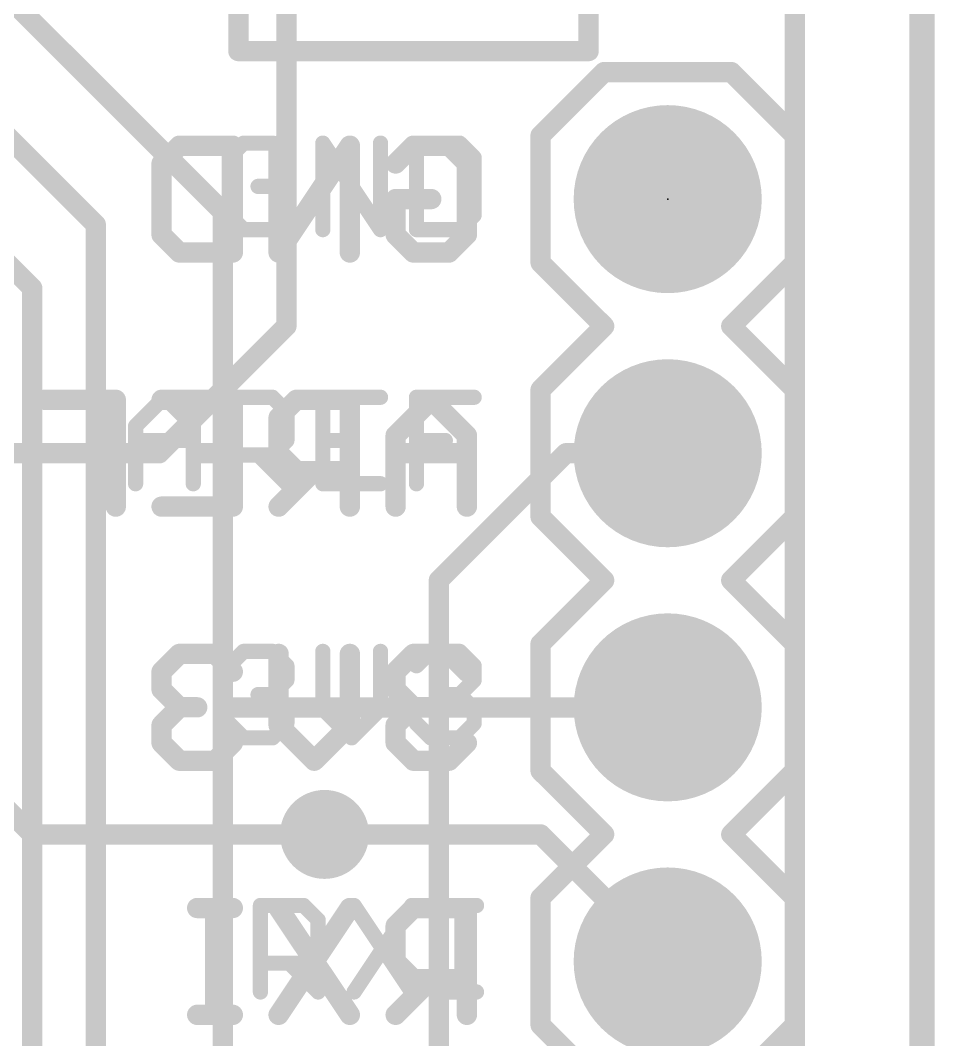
# Model space of a CAD drawing. Extents: x -20 to 87, y -16 to 68.
# Drawn here: x 17.66 to 26.8, y 25.89 to 36.08 of the extents above; entities that cross this region are included whole.
import ezdxf

# ---------------------------------------------------------------- set-up
doc = ezdxf.new("R2010")
doc.units = 0
for name, color, linetype in [('1', 12, 'CONTINUOUS'), ('16', 132, 'CONTINUOUS'), ('17', 110, 'CONTINUOUS'), ('18', 110, 'CONTINUOUS'), ('20', 53, 'CONTINUOUS'), ('21', 41, 'CONTINUOUS'), ('22', 40, 'CONTINUOUS'), ('23', 53, 'CONTINUOUS'), ('51', 53, 'CONTINUOUS')]:
    doc.layers.add(name, color=color, linetype=linetype)

# ---------------------------------------------------------------- blocks, each defined once
blk = doc.blocks.new('RECT')
blk.add_solid([(-0.5, -0.5), (0.5, -0.5), (-0.5, 0.5), (0.5, 0.5)])
blk = doc.blocks.new('ROUNDP')
at = {"const_width": 0.5}
blk.add_lwpolyline([(0, -0.25, 1), (0, 0.25, 1), (0, -0.25)], format="xyb", dxfattribs=at)
blk = doc.blocks.new('ROUNDV')
at = {"const_width": 0.5}
blk.add_lwpolyline([(0, -0.25, 1), (0, 0.25, 1), (0, -0.25)], format="xyb", dxfattribs=at)

msp = doc.modelspace()

# ---------------------------------------------------------------- linework, layer by layer
at = {"layer": '1'}
for points, const_width in [([(26.67, 64.77), (26.67, 0)], 0.254), ([(18.415, 34.036), (12.192, 40.259)], 0.2032), ([(14.224, 39.624), (19.685, 34.163)], 0.2032), ([(16.891, 34.29), (17.78, 33.401)], 0.2032), ([(19.685, 29.21), (19.685, 34.163)], 0.2032), ([(18.415, 34.036), (18.415, 25.019)], 0.2032), ([(17.78, 25.4), (17.78, 33.401)], 0.2032), ([(19.685, 20.955), (19.685, 29.21)], 0.2032), ([(24.13, 29.21), (19.685, 29.21)], 0.2032), ([(20.701, 27.94), (22.86, 27.94)], 0.2032), ([(22.86, 27.94), (24.13, 26.67)], 0.2032)]:
    msp.add_lwpolyline(points, dxfattribs=dict(at, const_width=const_width))
at = {"layer": '1', "const_width": 0.1016}
for points in [[(19.7358, 34.163, 1), (19.6342, 34.163)], [(19.6491, 34.1271, 1), (19.7209, 34.1989)], [(18.4658, 34.036, 1), (18.3642, 34.036)], [(18.3791, 34.0001, 1), (18.4509, 34.0719)], [(17.8308, 33.401, 1), (17.7292, 33.401)], [(17.7441, 33.3651, 1), (17.8159, 33.4369)], [(19.7358, 29.21, 1), (19.6342, 29.21)], [(19.685, 29.2608, 1), (19.685, 29.1592)], [(19.6342, 29.21, 1), (19.7358, 29.21)], [(24.13, 29.1592, 1), (24.13, 29.2608)], [(20.701, 27.9908, 1), (20.701, 27.8892)], [(22.8959, 27.9759, 1), (22.8241, 27.9041)], [(22.86, 27.8892, 1), (22.86, 27.9908)], [(24.0941, 26.6341, 1), (24.1659, 26.7059)]]:
    msp.add_lwpolyline(points, format="xyb", dxfattribs=at)
at = {"layer": '16'}
for points, const_width in [([(26.67, 64.77), (26.67, 0)], 0.254), ([(20.32, 33.02), (20.32, 57.15)], 0.2032), ([(12.7, 33.02), (17.78, 27.94)], 0.2032), ([(19.05, 31.75), (20.32, 33.02)], 0.2032), ([(15.24, 31.75), (19.05, 31.75)], 0.2032), ([(23.114, 31.75), (21.844, 30.48)], 0.2032), ([(24.13, 31.75), (23.114, 31.75)], 0.2032), ([(21.844, 30.48), (21.844, 25.4)], 0.2032), ([(17.78, 27.94), (20.701, 27.94)], 0.2032)]:
    msp.add_lwpolyline(points, dxfattribs=dict(at, const_width=const_width))
at = {"layer": '16', "const_width": 0.1016}
for points in [[(20.3559, 32.9841, 1), (20.2841, 33.0559)], [(20.2692, 33.02, 1), (20.3708, 33.02)], [(19.0141, 31.7859, 1), (19.0859, 31.7141)], [(19.05, 31.6992, 1), (19.05, 31.8008)], [(23.114, 31.8008, 1), (23.114, 31.6992)], [(23.1499, 31.7141, 1), (23.0781, 31.7859)], [(24.13, 31.6992, 1), (24.13, 31.8008)], [(21.8948, 30.48, 1), (21.7932, 30.48)], [(21.8081, 30.5159, 1), (21.8799, 30.4441)], [(17.78, 27.9908, 1), (17.78, 27.8892)], [(17.7441, 27.9041, 1), (17.8159, 27.9759)], [(20.701, 27.8892, 1), (20.701, 27.9908)]]:
    msp.add_lwpolyline(points, format="xyb", dxfattribs=at)
at = {"layer": '20', "const_width": 0.2032}
msp.add_lwpolyline([(25.4, 43.18), (25.4, 0)], dxfattribs=at)
at = {"layer": '21'}
for points, const_width in [([(19.84, 42.97), (19.84, 35.77)], 0.2032), ([(23.34, 35.77), (23.34, 42.97)], 0.2032), ([(19.84, 35.77), (23.34, 35.77)], 0.2032), ([(23.495, 35.56), (22.86, 34.925)], 0.2032), ([(24.765, 35.56), (23.495, 35.56)], 0.2032), ([(25.4, 34.925), (24.765, 35.56)], 0.2032), ([(22.86, 33.655), (22.86, 34.925)], 0.2032), ([(25.4, 34.925), (25.4, 33.655)], 0.2032), ([(19.8927, 34.8495), (19.7486, 34.7055)], 0.1524), ([(20.1808, 34.8495), (19.8927, 34.8495)], 0.1524), ([(20.3249, 34.7055), (20.1808, 34.8495)], 0.1524), ([(20.6842, 33.9852), (20.6842, 34.8495)], 0.1524), ([(20.6842, 34.8495), (21.2604, 33.9852)], 0.1524), ([(21.2604, 33.9852), (21.2604, 34.8495)], 0.1524), ([(21.6197, 34.8495), (21.6197, 33.9852)], 0.1524), ([(22.0519, 34.8495), (21.6197, 34.8495)], 0.1524), ([(22.1959, 34.7055), (22.0519, 34.8495)], 0.1524), ([(19.7486, 34.7055), (19.7486, 34.1293)], 0.1524), ([(22.1959, 34.1293), (22.1959, 34.7055)], 0.1524), ([(20.3249, 34.4174), (20.0368, 34.4174)], 0.1524), ([(20.3249, 34.1293), (20.3249, 34.4174)], 0.1524), ([(19.7486, 34.1293), (19.8927, 33.9852)], 0.1524), ([(20.1808, 33.9852), (20.3249, 34.1293)], 0.1524), ([(22.0519, 33.9852), (22.1959, 34.1293)], 0.1524), ([(19.8927, 33.9852), (20.1808, 33.9852)], 0.1524), ([(21.6197, 33.9852), (22.0519, 33.9852)], 0.1524), ([(23.495, 33.02), (22.86, 33.655)], 0.2032), ([(25.4, 33.655), (24.765, 33.02)], 0.2032), ([(22.86, 32.385), (23.495, 33.02)], 0.2032), ([(24.765, 33.02), (25.4, 32.385)], 0.2032), ([(22.86, 31.115), (22.86, 32.385)], 0.2032), ([(25.4, 32.385), (25.4, 31.115)], 0.2032), ([(18.8131, 32.0214), (19.1012, 32.3095)], 0.1524), ([(19.1012, 32.3095), (19.3893, 32.0214)], 0.1524), ([(19.7486, 31.4452), (19.7486, 32.3095)], 0.1524), ([(19.7486, 32.3095), (20.1808, 32.3095)], 0.1524), ([(20.1808, 32.3095), (20.3249, 32.1655)], 0.1524), ([(21.2604, 32.3095), (20.6842, 32.3095)], 0.1524), ([(20.6842, 32.3095), (20.6842, 31.4452)], 0.1524), ([(21.6197, 31.4452), (21.6197, 32.3095)], 0.1524), ([(21.6197, 32.3095), (22.1959, 32.3095)], 0.1524), ([(20.3249, 32.1655), (20.3249, 31.8774)], 0.1524), ([(18.8131, 31.4452), (18.8131, 32.0214)], 0.1524), ([(19.3893, 32.0214), (19.3893, 31.4452)], 0.1524), ([(18.8131, 31.8774), (19.3893, 31.8774)], 0.1524), ([(20.3249, 31.8774), (20.1808, 31.7333)], 0.1524), ([(20.6842, 31.8774), (20.9723, 31.8774)], 0.1524), ([(21.6197, 31.8774), (21.9078, 31.8774)], 0.1524), ([(20.1808, 31.7333), (19.7486, 31.7333)], 0.1524), ([(20.0368, 31.7333), (20.3249, 31.4452)], 0.1524), ([(20.6842, 31.4452), (21.2604, 31.4452)], 0.1524), ([(23.495, 30.48), (22.86, 31.115)], 0.2032), ([(25.4, 31.115), (24.765, 30.48)], 0.2032), ([(22.86, 29.845), (23.495, 30.48)], 0.2032), ([(24.765, 30.48), (25.4, 29.845)], 0.2032), ([(22.86, 28.575), (22.86, 29.845)], 0.2032), ([(25.4, 29.845), (25.4, 28.575)], 0.2032), ([(19.7486, 29.6255), (19.8927, 29.7695)], 0.1524), ([(19.8927, 29.7695), (20.1808, 29.7695)], 0.1524), ([(20.1808, 29.7695), (20.3249, 29.6255)], 0.1524), ([(20.6842, 29.7695), (20.6842, 29.1933)], 0.1524), ([(21.2604, 29.1933), (21.2604, 29.7695)], 0.1524), ([(21.6197, 29.6255), (21.7637, 29.7695)], 0.1524), ([(21.7637, 29.7695), (22.0519, 29.7695)], 0.1524), ([(22.0519, 29.7695), (22.1959, 29.6255)], 0.1524), ([(20.3249, 29.6255), (20.3249, 29.4814)], 0.1524), ([(22.1959, 29.6255), (22.1959, 29.4814)], 0.1524), ([(20.3249, 29.4814), (20.1808, 29.3374)], 0.1524), ([(22.1959, 29.4814), (22.0519, 29.3374)], 0.1524), ([(20.1808, 29.3374), (20.0368, 29.3374)], 0.1524), ([(20.1808, 29.3374), (20.3249, 29.1933)], 0.1524), ([(22.0519, 29.3374), (21.9078, 29.3374)], 0.1524), ([(22.0519, 29.3374), (22.1959, 29.1933)], 0.1524), ([(20.3249, 29.1933), (20.3249, 29.0493)], 0.1524), ([(20.6842, 29.1933), (20.9723, 28.9052)], 0.1524), ([(20.9723, 28.9052), (21.2604, 29.1933)], 0.1524), ([(22.1959, 29.1933), (22.1959, 29.0493)], 0.1524), ([(19.8927, 28.9052), (19.7486, 29.0493)], 0.1524), ([(20.3249, 29.0493), (20.1808, 28.9052)], 0.1524), ([(21.7637, 28.9052), (21.6197, 29.0493)], 0.1524), ([(22.1959, 29.0493), (22.0519, 28.9052)], 0.1524), ([(20.1808, 28.9052), (19.8927, 28.9052)], 0.1524), ([(22.0519, 28.9052), (21.7637, 28.9052)], 0.1524), ([(23.495, 27.94), (22.86, 28.575)], 0.2032), ([(25.4, 28.575), (24.765, 27.94)], 0.2032), ([(23.495, 27.94), (22.86, 27.305)], 0.2032), ([(25.4, 27.305), (24.765, 27.94)], 0.2032), ([(22.86, 26.035), (22.86, 27.305)], 0.2032), ([(25.4, 27.305), (25.4, 26.035)], 0.2032), ([(20.0605, 26.3652), (20.0605, 27.2295)], 0.1524), ([(20.0605, 27.2295), (20.4927, 27.2295)], 0.1524), ([(20.4927, 27.2295), (20.6367, 27.0855)], 0.1524), ([(20.996, 27.2295), (21.5722, 26.3652)], 0.1524), ([(21.5722, 27.2295), (20.996, 26.3652)], 0.1524), ([(21.9315, 27.2295), (22.2196, 27.2295)], 0.1524), ([(22.0756, 26.3652), (22.0756, 27.2295)], 0.1524), ([(20.6367, 27.0855), (20.6367, 26.7974)], 0.1524), ([(20.6367, 26.7974), (20.4927, 26.6533)], 0.1524), ([(20.4927, 26.6533), (20.0605, 26.6533)], 0.1524), ([(20.3486, 26.6533), (20.6367, 26.3652)], 0.1524), ([(21.9315, 26.3652), (22.2196, 26.3652)], 0.1524), ([(23.495, 25.4), (22.86, 26.035)], 0.2032), ([(25.4, 26.035), (24.765, 25.4)], 0.2032)]:
    msp.add_lwpolyline(points, dxfattribs=dict(at, const_width=const_width))
for points, const_width in [([(19.84, 35.8208, 1), (19.84, 35.7192)], 0.1016), ([(23.34, 35.7192, 1), (23.34, 35.8208)], 0.1016), ([(19.7892, 35.77, 1), (19.8908, 35.77)], 0.1016), ([(23.2892, 35.77, 1), (23.3908, 35.77)], 0.1016), ([(23.495, 35.6108, 1), (23.495, 35.5092)], 0.1016), ([(23.5309, 35.5241, 1), (23.4591, 35.5959)], 0.1016), ([(24.8009, 35.5959, 1), (24.7291, 35.5241)], 0.1016), ([(24.765, 35.5092, 1), (24.765, 35.6108)], 0.1016), ([(22.9108, 34.925, 1), (22.8092, 34.925)], 0.1016), ([(22.8241, 34.9609, 1), (22.8959, 34.8891)], 0.1016), ([(25.4508, 34.925, 1), (25.3492, 34.925)], 0.1016), ([(25.3641, 34.8891, 1), (25.4359, 34.9609)], 0.1016), ([(19.8927, 34.8876, 1), (19.8927, 34.8114)], 0.0762), ([(19.9196, 34.8226, 1), (19.8658, 34.8765)], 0.0762), ([(20.2078, 34.8765, 1), (20.1539, 34.8226)], 0.0762), ([(20.1808, 34.8114, 1), (20.1808, 34.8876)], 0.0762), ([(20.7159, 34.8707, 1), (20.6525, 34.8284)], 0.0762), ([(20.7223, 34.8495, 1), (20.6461, 34.8495)], 0.0762), ([(21.2985, 34.8495, 1), (21.2223, 34.8495)], 0.0762), ([(21.6578, 34.8495, 1), (21.5816, 34.8495)], 0.0762), ([(21.6197, 34.8876, 1), (21.6197, 34.8114)], 0.0762), ([(22.0788, 34.8765, 1), (22.0249, 34.8226)], 0.0762), ([(22.0519, 34.8114, 1), (22.0519, 34.8876)], 0.0762), ([(19.7867, 34.7055, 1), (19.7105, 34.7055)], 0.0762), ([(19.7217, 34.7324, 1), (19.7756, 34.6785)], 0.0762), ([(20.2979, 34.6785, 1), (20.3518, 34.7324)], 0.0762), ([(22.234, 34.7055, 1), (22.1578, 34.7055)], 0.0762), ([(22.169, 34.6785, 1), (22.2228, 34.7324)], 0.0762), ([(20.0368, 34.4555, 1), (20.0368, 34.3793)], 0.0762), ([(20.363, 34.4174, 1), (20.2868, 34.4174)], 0.0762), ([(20.3249, 34.3793, 1), (20.3249, 34.4555)], 0.0762), ([(19.7756, 34.1562, 1), (19.7217, 34.1023)], 0.0762), ([(19.7105, 34.1293, 1), (19.7867, 34.1293)], 0.0762), ([(20.2868, 34.1293, 1), (20.363, 34.1293)], 0.0762), ([(20.3518, 34.1023, 1), (20.2979, 34.1562)], 0.0762), ([(22.1578, 34.1293, 1), (22.234, 34.1293)], 0.0762), ([(22.2228, 34.1023, 1), (22.169, 34.1562)], 0.0762), ([(19.8927, 34.0233, 1), (19.8927, 33.9471)], 0.0762), ([(19.8658, 33.9583, 1), (19.9196, 34.0121)], 0.0762), ([(20.1539, 34.0121, 1), (20.2078, 33.9583)], 0.0762), ([(20.1808, 33.9471, 1), (20.1808, 34.0233)], 0.0762), ([(21.2287, 33.9641, 1), (21.2921, 34.0063)], 0.0762), ([(21.6197, 34.0233, 1), (21.6197, 33.9471)], 0.0762), ([(22.0249, 34.0121, 1), (22.0788, 33.9583)], 0.0762), ([(22.0519, 33.9471, 1), (22.0519, 34.0233)], 0.0762), ([(20.6461, 33.9852, 1), (20.7223, 33.9852)], 0.0762), ([(21.2223, 33.9852, 1), (21.2985, 33.9852)], 0.0762), ([(21.5816, 33.9852, 1), (21.6578, 33.9852)], 0.0762), ([(22.8959, 33.6909, 1), (22.8241, 33.6191)], 0.1016), ([(25.4359, 33.6191, 1), (25.3641, 33.6909)], 0.1016), ([(22.8092, 33.655, 1), (22.9108, 33.655)], 0.1016), ([(25.3492, 33.655, 1), (25.4508, 33.655)], 0.1016), ([(23.5309, 32.9841, 1), (23.4591, 33.0559)], 0.1016), ([(24.8009, 33.0559, 1), (24.7291, 32.9841)], 0.1016), ([(23.4591, 32.9841, 1), (23.5309, 33.0559)], 0.1016), ([(24.7291, 33.0559, 1), (24.8009, 32.9841)], 0.1016), ([(22.9108, 32.385, 1), (22.8092, 32.385)], 0.1016), ([(22.8241, 32.4209, 1), (22.8959, 32.3491)], 0.1016), ([(25.4508, 32.385, 1), (25.3492, 32.385)], 0.1016), ([(25.3641, 32.3491, 1), (25.4359, 32.4209)], 0.1016), ([(19.1282, 32.3365, 1), (19.0743, 32.2826)], 0.0762), ([(19.1282, 32.2826, 1), (19.0743, 32.3365)], 0.0762), ([(19.7867, 32.3095, 1), (19.7105, 32.3095)], 0.0762), ([(19.7486, 32.3476, 1), (19.7486, 32.2714)], 0.0762), ([(20.2078, 32.3365, 1), (20.1539, 32.2826)], 0.0762), ([(20.1808, 32.2714, 1), (20.1808, 32.3476)], 0.0762), ([(20.6842, 32.3476, 1), (20.6842, 32.2714)], 0.0762), ([(20.7223, 32.3095, 1), (20.6461, 32.3095)], 0.0762), ([(21.2604, 32.2714, 1), (21.2604, 32.3476)], 0.0762), ([(21.6578, 32.3095, 1), (21.5816, 32.3095)], 0.0762), ([(21.6197, 32.3476, 1), (21.6197, 32.2714)], 0.0762), ([(22.1959, 32.2714, 1), (22.1959, 32.3476)], 0.0762), ([(20.363, 32.1655, 1), (20.2868, 32.1655)], 0.0762), ([(20.2979, 32.1385, 1), (20.3518, 32.1924)], 0.0762), ([(18.8512, 32.0214, 1), (18.775, 32.0214)], 0.0762), ([(19.4274, 32.0214, 1), (19.3512, 32.0214)], 0.0762), ([(18.7862, 32.0484, 1), (18.8401, 31.9945)], 0.0762), ([(19.3624, 31.9945, 1), (19.4163, 32.0484)], 0.0762), ([(18.8131, 31.9155, 1), (18.8131, 31.8393)], 0.0762), ([(19.3893, 31.8393, 1), (19.3893, 31.9155)], 0.0762), ([(20.2868, 31.8774, 1), (20.363, 31.8774)], 0.0762), ([(20.3518, 31.8504, 1), (20.2979, 31.9043)], 0.0762), ([(20.6842, 31.9155, 1), (20.6842, 31.8393)], 0.0762), ([(20.9723, 31.8393, 1), (20.9723, 31.9155)], 0.0762), ([(21.6197, 31.9155, 1), (21.6197, 31.8393)], 0.0762), ([(21.9078, 31.8393, 1), (21.9078, 31.9155)], 0.0762), ([(19.7486, 31.7714, 1), (19.7486, 31.6952)], 0.0762), ([(20.0637, 31.7603, 1), (20.0098, 31.7064)], 0.0762), ([(20.1539, 31.7603, 1), (20.2078, 31.7064)], 0.0762), ([(20.1808, 31.6952, 1), (20.1808, 31.7714)], 0.0762), ([(18.775, 31.4452, 1), (18.8512, 31.4452)], 0.0762), ([(19.3512, 31.4452, 1), (19.4274, 31.4452)], 0.0762), ([(19.7105, 31.4452, 1), (19.7867, 31.4452)], 0.0762), ([(20.2979, 31.4183, 1), (20.3518, 31.4721)], 0.0762), ([(20.6842, 31.4833, 1), (20.6842, 31.4071)], 0.0762), ([(20.6461, 31.4452, 1), (20.7223, 31.4452)], 0.0762), ([(21.2604, 31.4071, 1), (21.2604, 31.4833)], 0.0762), ([(21.5816, 31.4452, 1), (21.6578, 31.4452)], 0.0762), ([(22.8959, 31.1509, 1), (22.8241, 31.0791)], 0.1016), ([(25.4359, 31.0791, 1), (25.3641, 31.1509)], 0.1016), ([(22.8092, 31.115, 1), (22.9108, 31.115)], 0.1016), ([(25.3492, 31.115, 1), (25.4508, 31.115)], 0.1016), ([(23.5309, 30.4441, 1), (23.4591, 30.5159)], 0.1016), ([(23.4591, 30.4441, 1), (23.5309, 30.5159)], 0.1016), ([(24.8009, 30.5159, 1), (24.7291, 30.4441)], 0.1016), ([(24.7291, 30.5159, 1), (24.8009, 30.4441)], 0.1016), ([(22.9108, 29.845, 1), (22.8092, 29.845)], 0.1016), ([(22.8241, 29.8809, 1), (22.8959, 29.8091)], 0.1016), ([(25.4508, 29.845, 1), (25.3492, 29.845)], 0.1016), ([(25.3641, 29.8091, 1), (25.4359, 29.8809)], 0.1016), ([(19.8927, 29.8076, 1), (19.8927, 29.7314)], 0.0762), ([(19.9196, 29.7426, 1), (19.8658, 29.7965)], 0.0762), ([(20.2078, 29.7965, 1), (20.1539, 29.7426)], 0.0762), ([(20.1808, 29.7314, 1), (20.1808, 29.8076)], 0.0762), ([(20.7223, 29.7695, 1), (20.6461, 29.7695)], 0.0762), ([(21.2985, 29.7695, 1), (21.2223, 29.7695)], 0.0762), ([(21.7637, 29.8076, 1), (21.7637, 29.7314)], 0.0762), ([(21.7907, 29.7426, 1), (21.7368, 29.7965)], 0.0762), ([(22.0788, 29.7965, 1), (22.0249, 29.7426)], 0.0762), ([(22.0519, 29.7314, 1), (22.0519, 29.8076)], 0.0762), ([(19.7217, 29.6524, 1), (19.7756, 29.5985)], 0.0762), ([(20.363, 29.6255, 1), (20.2868, 29.6255)], 0.0762), ([(20.2979, 29.5985, 1), (20.3518, 29.6524)], 0.0762), ([(21.5927, 29.6524, 1), (21.6466, 29.5985)], 0.0762), ([(22.234, 29.6255, 1), (22.1578, 29.6255)], 0.0762), ([(22.169, 29.5985, 1), (22.2228, 29.6524)], 0.0762), ([(20.3518, 29.4545, 1), (20.2979, 29.5084)], 0.0762), ([(22.2228, 29.4545, 1), (22.169, 29.5084)], 0.0762), ([(20.2868, 29.4814, 1), (20.363, 29.4814)], 0.0762), ([(22.1578, 29.4814, 1), (22.234, 29.4814)], 0.0762), ([(20.0368, 29.3755, 1), (20.0368, 29.2993)], 0.0762), ([(20.2078, 29.3643, 1), (20.1539, 29.3104)], 0.0762), ([(20.1539, 29.3643, 1), (20.2078, 29.3104)], 0.0762), ([(20.1808, 29.2993, 1), (20.1808, 29.3755)], 0.0762), ([(21.9078, 29.3755, 1), (21.9078, 29.2993)], 0.0762), ([(22.0788, 29.3643, 1), (22.0249, 29.3104)], 0.0762), ([(22.0249, 29.3643, 1), (22.0788, 29.3104)], 0.0762), ([(22.0519, 29.2993, 1), (22.0519, 29.3755)], 0.0762), ([(20.363, 29.1933, 1), (20.2868, 29.1933)], 0.0762), ([(20.2979, 29.1664, 1), (20.3518, 29.2203)], 0.0762), ([(20.7111, 29.2203, 1), (20.6572, 29.1664)], 0.0762), ([(21.2873, 29.1664, 1), (21.2334, 29.2203)], 0.0762), ([(22.234, 29.1933, 1), (22.1578, 29.1933)], 0.0762), ([(22.169, 29.1664, 1), (22.2228, 29.2203)], 0.0762), ([(20.6461, 29.1933, 1), (20.7223, 29.1933)], 0.0762), ([(21.2223, 29.1933, 1), (21.2985, 29.1933)], 0.0762), ([(19.7756, 29.0762, 1), (19.7217, 29.0223)], 0.0762), ([(20.2868, 29.0493, 1), (20.363, 29.0493)], 0.0762), ([(20.3518, 29.0223, 1), (20.2979, 29.0762)], 0.0762), ([(21.6466, 29.0762, 1), (21.5927, 29.0223)], 0.0762), ([(22.1578, 29.0493, 1), (22.234, 29.0493)], 0.0762), ([(22.2228, 29.0223, 1), (22.169, 29.0762)], 0.0762), ([(19.8927, 28.9433, 1), (19.8927, 28.8671)], 0.0762), ([(19.8658, 28.8783, 1), (19.9196, 28.9321)], 0.0762), ([(20.1539, 28.9321, 1), (20.2078, 28.8783)], 0.0762), ([(20.1808, 28.8671, 1), (20.1808, 28.9433)], 0.0762), ([(20.9453, 28.9321, 1), (20.9992, 28.8783)], 0.0762), ([(20.9453, 28.8783, 1), (20.9992, 28.9321)], 0.0762), ([(21.7637, 28.9433, 1), (21.7637, 28.8671)], 0.0762), ([(21.7368, 28.8783, 1), (21.7907, 28.9321)], 0.0762), ([(22.0249, 28.9321, 1), (22.0788, 28.8783)], 0.0762), ([(22.0519, 28.8671, 1), (22.0519, 28.9433)], 0.0762), ([(22.8959, 28.6109, 1), (22.8241, 28.5391)], 0.1016), ([(25.4359, 28.5391, 1), (25.3641, 28.6109)], 0.1016), ([(22.8092, 28.575, 1), (22.9108, 28.575)], 0.1016), ([(25.3492, 28.575, 1), (25.4508, 28.575)], 0.1016), ([(23.5309, 27.9041, 1), (23.4591, 27.9759)], 0.1016), ([(23.4591, 27.9041, 1), (23.5309, 27.9759)], 0.1016), ([(24.8009, 27.9759, 1), (24.7291, 27.9041)], 0.1016), ([(24.7291, 27.9759, 1), (24.8009, 27.9041)], 0.1016), ([(22.9108, 27.305, 1), (22.8092, 27.305)], 0.1016), ([(25.4508, 27.305, 1), (25.3492, 27.305)], 0.1016), ([(20.0986, 27.2295, 1), (20.0224, 27.2295)], 0.0762), ([(20.0605, 27.2676, 1), (20.0605, 27.1914)], 0.0762), ([(20.5196, 27.2565, 1), (20.4657, 27.2026)], 0.0762), ([(20.4927, 27.1914, 1), (20.4927, 27.2676)], 0.0762), ([(21.0277, 27.2507, 1), (20.9643, 27.2084)], 0.0762), ([(21.6039, 27.2084, 1), (21.5405, 27.2507)], 0.0762), ([(21.9315, 27.2676, 1), (21.9315, 27.1914)], 0.0762), ([(22.1137, 27.2295, 1), (22.0375, 27.2295)], 0.0762), ([(22.2196, 27.1914, 1), (22.2196, 27.2676)], 0.0762), ([(22.8241, 27.3409, 1), (22.8959, 27.2691)], 0.1016), ([(25.3641, 27.2691, 1), (25.4359, 27.3409)], 0.1016), ([(20.6748, 27.0855, 1), (20.5986, 27.0855)], 0.0762), ([(20.6098, 27.0585, 1), (20.6636, 27.1124)], 0.0762), ([(20.5986, 26.7974, 1), (20.6748, 26.7974)], 0.0762), ([(20.6636, 26.7704, 1), (20.6098, 26.8243)], 0.0762), ([(20.0605, 26.6914, 1), (20.0605, 26.6152)], 0.0762), ([(20.3755, 26.6803, 1), (20.3217, 26.6264)], 0.0762), ([(20.4657, 26.6803, 1), (20.5196, 26.6264)], 0.0762), ([(20.4927, 26.6152, 1), (20.4927, 26.6914)], 0.0762), ([(20.0224, 26.3652, 1), (20.0986, 26.3652)], 0.0762), ([(20.6098, 26.3383, 1), (20.6636, 26.3921)], 0.0762), ([(20.9643, 26.3863, 1), (21.0277, 26.3441)], 0.0762), ([(21.5405, 26.3441, 1), (21.6039, 26.3863)], 0.0762), ([(21.9315, 26.4033, 1), (21.9315, 26.3271)], 0.0762), ([(22.0375, 26.3652, 1), (22.1137, 26.3652)], 0.0762), ([(22.2196, 26.3271, 1), (22.2196, 26.4033)], 0.0762), ([(22.8959, 26.0709, 1), (22.8241, 25.9991)], 0.1016), ([(22.8092, 26.035, 1), (22.9108, 26.035)], 0.1016), ([(25.3492, 26.035, 1), (25.4508, 26.035)], 0.1016), ([(25.4359, 25.9991, 1), (25.3641, 26.0709)], 0.1016)]:
    msp.add_lwpolyline(points, format="xyb", dxfattribs=dict(at, const_width=const_width))
at = {"layer": '22', "const_width": 0.2032}
for points in [[(19.0728, 34.6464), (19.2508, 34.8243)], [(19.2508, 34.8243), (19.7846, 34.8243)], [(19.7846, 34.8243), (19.7846, 33.7566)], [(20.954, 34.8243), (20.2422, 33.7566)], [(20.2422, 33.7566), (20.2422, 34.8243)], [(20.954, 33.7566), (20.954, 34.8243)], [(21.4116, 34.6464), (21.5895, 34.8243)], [(21.5895, 34.8243), (21.9455, 34.8243)], [(21.9455, 34.8243), (22.1234, 34.6464)], [(19.0728, 33.9346), (19.0728, 34.6464)], [(22.1234, 34.6464), (22.1234, 33.9346)], [(21.4116, 33.9346), (21.4116, 34.2905)], [(21.4116, 34.2905), (21.7675, 34.2905)], [(19.2508, 33.7566), (19.0728, 33.9346)], [(21.5895, 33.7566), (21.4116, 33.9346)], [(22.1234, 33.9346), (21.9455, 33.7566)], [(19.7846, 33.7566), (19.2508, 33.7566)], [(21.9455, 33.7566), (21.5895, 33.7566)], [(18.6152, 32.2843), (17.9034, 32.2843)], [(18.6152, 31.2166), (18.6152, 32.2843)], [(19.0728, 32.2843), (19.7846, 32.2843)], [(19.7846, 32.2843), (19.7846, 31.2166)], [(20.4201, 32.2843), (20.2422, 32.1064)], [(20.954, 32.2843), (20.4201, 32.2843)], [(20.954, 31.2166), (20.954, 32.2843)], [(21.7675, 32.2843), (21.4116, 31.9284)], [(22.1234, 31.9284), (21.7675, 32.2843)], [(20.2422, 32.1064), (20.2422, 31.7505)], [(21.4116, 31.9284), (21.4116, 31.2166)], [(22.1234, 31.2166), (22.1234, 31.9284)], [(18.6152, 31.7505), (18.2593, 31.7505)], [(19.7846, 31.7505), (19.4287, 31.7505)], [(20.2422, 31.7505), (20.4201, 31.5725)], [(22.1234, 31.7505), (21.4116, 31.7505)], [(20.5981, 31.5725), (20.2422, 31.2166)], [(20.4201, 31.5725), (20.954, 31.5725)], [(19.7846, 31.2166), (19.0728, 31.2166)], [(19.2508, 29.7443), (19.0728, 29.5664)], [(19.6067, 29.7443), (19.2508, 29.7443)], [(19.7846, 29.5664), (19.6067, 29.7443)], [(20.2422, 29.0325), (20.2422, 29.7443)], [(20.954, 29.7443), (20.954, 29.0325)], [(21.5895, 29.7443), (21.4116, 29.5664)], [(21.9455, 29.7443), (21.5895, 29.7443)], [(22.1234, 29.5664), (21.9455, 29.7443)], [(19.0728, 29.5664), (19.0728, 29.3884)], [(21.4116, 29.5664), (21.4116, 29.3884)], [(19.0728, 29.3884), (19.2508, 29.2105)], [(21.4116, 29.3884), (21.5895, 29.2105)], [(19.2508, 29.2105), (19.0728, 29.0325)], [(19.2508, 29.2105), (19.4287, 29.2105)], [(21.5895, 29.2105), (21.4116, 29.0325)], [(21.5895, 29.2105), (21.7675, 29.2105)], [(19.0728, 29.0325), (19.0728, 28.8545)], [(20.5981, 28.6766), (20.2422, 29.0325)], [(20.954, 29.0325), (20.5981, 28.6766)], [(21.4116, 29.0325), (21.4116, 28.8545)], [(19.0728, 28.8545), (19.2508, 28.6766)], [(19.6067, 28.6766), (19.7846, 28.8545)], [(21.4116, 28.8545), (21.5895, 28.6766)], [(21.9455, 28.6766), (22.1234, 28.8545)], [(19.2508, 28.6766), (19.6067, 28.6766)], [(21.5895, 28.6766), (21.9455, 28.6766)], [(19.7846, 27.2043), (19.4287, 27.2043)], [(19.6067, 26.1366), (19.6067, 27.2043)], [(20.954, 27.2043), (20.2422, 26.1366)], [(20.2422, 27.2043), (20.954, 26.1366)], [(21.5895, 27.2043), (21.4116, 27.0264)], [(22.1234, 27.2043), (21.5895, 27.2043)], [(22.1234, 26.1366), (22.1234, 27.2043)], [(21.4116, 27.0264), (21.4116, 26.6705)], [(21.4116, 26.6705), (21.5895, 26.4925)], [(21.7675, 26.4925), (21.4116, 26.1366)], [(21.5895, 26.4925), (22.1234, 26.4925)], [(19.7846, 26.1366), (19.4287, 26.1366)]]:
    msp.add_lwpolyline(points, dxfattribs=at)
at = {"layer": '22', "const_width": 0.1016}
for points in [[(19.2508, 34.8751, 1), (19.2508, 34.7735)], [(19.2867, 34.7884, 1), (19.2148, 34.8602)], [(19.8354, 34.8243, 1), (19.7338, 34.8243)], [(19.7846, 34.7735, 1), (19.7846, 34.8751)], [(20.293, 34.8243, 1), (20.1914, 34.8243)], [(21.0048, 34.8243, 1), (20.9032, 34.8243)], [(20.9963, 34.7961, 1), (20.9117, 34.8525)], [(21.5895, 34.8751, 1), (21.5895, 34.7735)], [(21.6255, 34.7884, 1), (21.5536, 34.8602)], [(21.9814, 34.8602, 1), (21.9095, 34.7884)], [(21.9455, 34.7735, 1), (21.9455, 34.8751)], [(19.1236, 34.6464, 1), (19.022, 34.6464)], [(22.1742, 34.6464, 1), (22.0726, 34.6464)], [(19.0369, 34.6823, 1), (19.1087, 34.6104)], [(21.3757, 34.6823, 1), (21.4475, 34.6104)], [(22.0875, 34.6104, 1), (22.1593, 34.6823)], [(21.4624, 34.2905, 1), (21.3608, 34.2905)], [(21.4116, 34.3413, 1), (21.4116, 34.2397)], [(21.7675, 34.2397, 1), (21.7675, 34.3413)], [(19.1087, 33.9705, 1), (19.0369, 33.8986)], [(21.4475, 33.9705, 1), (21.3757, 33.8986)], [(22.1593, 33.8986, 1), (22.0875, 33.9705)], [(19.022, 33.9346, 1), (19.1236, 33.9346)], [(21.3608, 33.9346, 1), (21.4624, 33.9346)], [(22.0726, 33.9346, 1), (22.1742, 33.9346)], [(19.2508, 33.8074, 1), (19.2508, 33.7058)], [(19.2148, 33.7207, 1), (19.2867, 33.7925)], [(19.7846, 33.7058, 1), (19.7846, 33.8074)], [(20.1999, 33.7848, 1), (20.2845, 33.7284)], [(21.5895, 33.8074, 1), (21.5895, 33.7058)], [(21.5536, 33.7207, 1), (21.6255, 33.7925)], [(21.9095, 33.7925, 1), (21.9814, 33.7207)], [(21.9455, 33.7058, 1), (21.9455, 33.8074)], [(19.7338, 33.7566, 1), (19.8354, 33.7566)], [(20.1914, 33.7566, 1), (20.293, 33.7566)], [(20.9032, 33.7566, 1), (21.0048, 33.7566)], [(17.9034, 32.3351, 1), (17.9034, 32.2335)], [(18.666, 32.2843, 1), (18.5644, 32.2843)], [(18.6152, 32.2335, 1), (18.6152, 32.3351)], [(19.0728, 32.3351, 1), (19.0728, 32.2335)], [(19.8354, 32.2843, 1), (19.7338, 32.2843)], [(19.7846, 32.2335, 1), (19.7846, 32.3351)], [(20.4201, 32.3351, 1), (20.4201, 32.2335)], [(20.4561, 32.2484, 1), (20.3842, 32.3202)], [(21.0048, 32.2843, 1), (20.9032, 32.2843)], [(20.954, 32.2335, 1), (20.954, 32.3351)], [(21.8034, 32.3202, 1), (21.7316, 32.2484)], [(21.8034, 32.2484, 1), (21.7316, 32.3202)], [(20.293, 32.1064, 1), (20.1914, 32.1064)], [(20.2063, 32.1423, 1), (20.2781, 32.0704)], [(21.4624, 31.9284, 1), (21.3608, 31.9284)], [(21.3757, 31.9643, 1), (21.4475, 31.8925)], [(22.1742, 31.9284, 1), (22.0726, 31.9284)], [(22.0875, 31.8925, 1), (22.1593, 31.9643)], [(18.2593, 31.8013, 1), (18.2593, 31.6997)], [(18.6152, 31.6997, 1), (18.6152, 31.8013)], [(19.4287, 31.8013, 1), (19.4287, 31.6997)], [(19.7846, 31.6997, 1), (19.7846, 31.8013)], [(20.2781, 31.7864, 1), (20.2063, 31.7145)], [(20.1914, 31.7505, 1), (20.293, 31.7505)], [(21.4116, 31.8013, 1), (21.4116, 31.6997)], [(22.1234, 31.6997, 1), (22.1234, 31.8013)], [(20.4201, 31.6233, 1), (20.4201, 31.5217)], [(20.3842, 31.5366, 1), (20.4561, 31.6084)], [(20.634, 31.5366, 1), (20.5622, 31.6084)], [(20.954, 31.5217, 1), (20.954, 31.6233)], [(19.0728, 31.2674, 1), (19.0728, 31.1658)], [(19.7846, 31.1658, 1), (19.7846, 31.2674)], [(20.2063, 31.2525, 1), (20.2781, 31.1807)], [(18.5644, 31.2166, 1), (18.666, 31.2166)], [(19.7338, 31.2166, 1), (19.8354, 31.2166)], [(20.9032, 31.2166, 1), (21.0048, 31.2166)], [(21.3608, 31.2166, 1), (21.4624, 31.2166)], [(22.0726, 31.2166, 1), (22.1742, 31.2166)], [(19.2508, 29.7951, 1), (19.2508, 29.6935)], [(19.2867, 29.7084, 1), (19.2148, 29.7802)], [(19.6426, 29.7802, 1), (19.5707, 29.7084)], [(19.6067, 29.6935, 1), (19.6067, 29.7951)], [(20.293, 29.7443, 1), (20.1914, 29.7443)], [(21.0048, 29.7443, 1), (20.9032, 29.7443)], [(21.5895, 29.7951, 1), (21.5895, 29.6935)], [(21.6255, 29.7084, 1), (21.5536, 29.7802)], [(21.9814, 29.7802, 1), (21.9095, 29.7084)], [(21.9455, 29.6935, 1), (21.9455, 29.7951)], [(19.1236, 29.5664, 1), (19.022, 29.5664)], [(19.0369, 29.6023, 1), (19.1087, 29.5304)], [(19.7487, 29.5304, 1), (19.8205, 29.6023)], [(21.4624, 29.5664, 1), (21.3608, 29.5664)], [(21.3757, 29.6023, 1), (21.4475, 29.5304)], [(22.0875, 29.5304, 1), (22.1593, 29.6023)], [(19.1087, 29.4243, 1), (19.0369, 29.3525)], [(21.4475, 29.4243, 1), (21.3757, 29.3525)], [(19.022, 29.3884, 1), (19.1236, 29.3884)], [(21.3608, 29.3884, 1), (21.4624, 29.3884)], [(19.2508, 29.2613, 1), (19.2508, 29.1597)], [(19.2867, 29.1745, 1), (19.2148, 29.2464)], [(19.2148, 29.1745, 1), (19.2867, 29.2464)], [(19.4287, 29.1597, 1), (19.4287, 29.2613)], [(21.5895, 29.2613, 1), (21.5895, 29.1597)], [(21.6255, 29.1745, 1), (21.5536, 29.2464)], [(21.5536, 29.1745, 1), (21.6255, 29.2464)], [(21.7675, 29.1597, 1), (21.7675, 29.2613)], [(19.1236, 29.0325, 1), (19.022, 29.0325)], [(19.0369, 29.0684, 1), (19.1087, 28.9966)], [(20.2781, 29.0684, 1), (20.2063, 28.9966)], [(20.1914, 29.0325, 1), (20.293, 29.0325)], [(20.9032, 29.0325, 1), (21.0048, 29.0325)], [(20.9899, 28.9966, 1), (20.9181, 29.0684)], [(21.4624, 29.0325, 1), (21.3608, 29.0325)], [(21.3757, 29.0684, 1), (21.4475, 28.9966)], [(19.1087, 28.8905, 1), (19.0369, 28.8186)], [(19.8205, 28.8186, 1), (19.7487, 28.8905)], [(21.4475, 28.8905, 1), (21.3757, 28.8186)], [(22.1593, 28.8186, 1), (22.0875, 28.8905)], [(19.022, 28.8545, 1), (19.1236, 28.8545)], [(21.3608, 28.8545, 1), (21.4624, 28.8545)], [(19.2508, 28.7274, 1), (19.2508, 28.6258)], [(19.2148, 28.6407, 1), (19.2867, 28.7125)], [(19.5707, 28.7125, 1), (19.6426, 28.6407)], [(19.6067, 28.6258, 1), (19.6067, 28.7274)], [(20.5622, 28.7125, 1), (20.634, 28.6407)], [(20.5622, 28.6407, 1), (20.634, 28.7125)], [(21.5895, 28.7274, 1), (21.5895, 28.6258)], [(21.5536, 28.6407, 1), (21.6255, 28.7125)], [(21.9095, 28.7125, 1), (21.9814, 28.6407)], [(21.9455, 28.6258, 1), (21.9455, 28.7274)], [(19.4287, 27.2551, 1), (19.4287, 27.1535)], [(19.6575, 27.2043, 1), (19.5559, 27.2043)], [(19.7846, 27.1535, 1), (19.7846, 27.2551)], [(20.2845, 27.2325, 1), (20.1999, 27.1761)], [(20.9963, 27.1761, 1), (20.9117, 27.2325)], [(21.5895, 27.2551, 1), (21.5895, 27.1535)], [(21.6255, 27.1684, 1), (21.5536, 27.2402)], [(22.1742, 27.2043, 1), (22.0726, 27.2043)], [(22.1234, 27.1535, 1), (22.1234, 27.2551)], [(21.4624, 27.0264, 1), (21.3608, 27.0264)], [(21.3757, 27.0623, 1), (21.4475, 26.9904)], [(21.4475, 26.7064, 1), (21.3757, 26.6345)], [(21.3608, 26.6705, 1), (21.4624, 26.6705)], [(21.5895, 26.5433, 1), (21.5895, 26.4417)], [(21.8034, 26.4566, 1), (21.7316, 26.5284)], [(22.1234, 26.4417, 1), (22.1234, 26.5433)], [(21.5536, 26.4566, 1), (21.6255, 26.5284)], [(19.4287, 26.1874, 1), (19.4287, 26.0858)], [(19.5559, 26.1366, 1), (19.6575, 26.1366)], [(19.7846, 26.0858, 1), (19.7846, 26.1874)], [(20.1999, 26.1648, 1), (20.2845, 26.1084)], [(20.9117, 26.1084, 1), (20.9963, 26.1648)], [(21.3757, 26.1725, 1), (21.4475, 26.1007)], [(22.0726, 26.1366, 1), (22.1742, 26.1366)]]:
    msp.add_lwpolyline(points, format="xyb", dxfattribs=at)
at = {"layer": '23'}
msp.add_point((24.13, 34.29), dxfattribs=at)

# ---------------------------------------------------------------- block references
at = {"layer": '17', "xscale": 1.8796, "yscale": 1.8796}
for p in [(24.13, 34.29), (24.13, 34.29), (24.13, 31.75), (24.13, 31.75), (24.13, 29.21), (24.13, 29.21), (24.13, 26.67), (24.13, 26.67)]:
    msp.add_blockref('ROUNDP', p, dxfattribs=at)
at = {"layer": '18', "xscale": 0.889, "yscale": 0.889}
msp.add_blockref('ROUNDV', (20.701, 27.94), dxfattribs=at)
msp.add_blockref('ROUNDV', (20.701, 27.94), dxfattribs=at)
at = {"layer": '51', "xscale": 0.508, "yscale": 0.508, "rotation": 270}
for p in [(24.13, 34.29), (24.13, 31.75), (24.13, 29.21), (24.13, 26.67)]:
    msp.add_blockref('RECT', p, dxfattribs=at)

doc.saveas('drawing.dxf')
